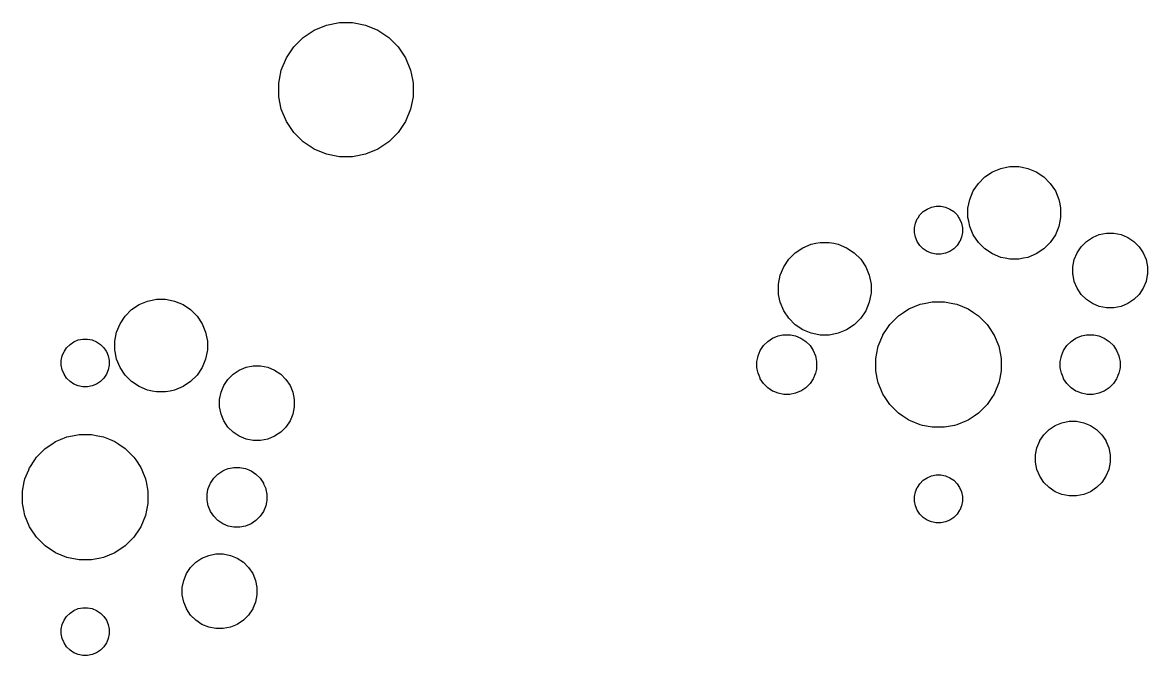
# Model space of a CAD drawing. Extents: x 70 to 347, y -163 to -55.
# Drawn here: x 130.13 to 167.81, y -152.06 to -130.86 of the extents above; entities that cross this region are included whole.
import ezdxf

# ---------------------------------------------------------------- set-up
doc = ezdxf.new("R2010")
doc.units = 0
doc.layers.add('BLACK', color=7, linetype='CONTINUOUS')

msp = doc.modelspace()

# ---------------------------------------------------------------- linework, layer by layer
at = {"layer": 'BLACK', "linetype": 'CONTINUOUS'}
for p, q in [((139.529, -131.36), (139.897, -131.114)), ((139.897, -131.114), (140.307, -130.944)), ((140.307, -130.944), (140.688, -130.868)), ((140.688, -130.868), (140.742, -130.858)), ((140.742, -130.858), (141.185, -130.858)), ((141.185, -130.858), (141.24, -130.868)), ((141.24, -130.868), (141.62, -130.944)), ((141.62, -130.944), (142.03, -131.114)), ((142.03, -131.114), (142.399, -131.36)), ((139.215, -131.674), (139.529, -131.36)), ((142.399, -131.36), (142.712, -131.674)), ((138.969, -132.042), (139.215, -131.674)), ((142.712, -131.674), (142.958, -132.042)), ((138.799, -132.452), (138.969, -132.042)), ((142.958, -132.042), (143.128, -132.452)), ((138.736, -132.767), (138.799, -132.452)), ((143.128, -132.452), (143.191, -132.767)), ((138.713, -132.887), (138.736, -132.767)), ((138.713, -133.33), (138.713, -132.887)), ((143.191, -132.767), (143.215, -132.887)), ((143.215, -132.887), (143.215, -133.33)), ((138.716, -133.345), (138.713, -133.33)), ((138.799, -133.765), (138.716, -133.345)), ((143.212, -133.345), (143.128, -133.765)), ((143.215, -133.33), (143.212, -133.345)), ((138.969, -134.175), (138.799, -133.765)), ((143.128, -133.765), (142.958, -134.175)), ((139.215, -134.544), (138.969, -134.175)), ((142.958, -134.175), (142.712, -134.544)), ((139.529, -134.857), (139.215, -134.544)), ((139.897, -135.104), (139.529, -134.857)), ((142.399, -134.857), (142.03, -135.104)), ((142.712, -134.544), (142.399, -134.857)), ((140.307, -135.273), (139.897, -135.104)), ((142.03, -135.104), (141.62, -135.273)), ((140.688, -135.349), (140.307, -135.273)), ((140.742, -135.36), (140.688, -135.349)), ((141.185, -135.36), (140.742, -135.36)), ((141.24, -135.349), (141.185, -135.36)), ((141.62, -135.273), (141.24, -135.349)), ((162.359, -136.031), (162.613, -135.862)), ((162.613, -135.862), (162.895, -135.745)), ((162.895, -135.745), (163.087, -135.707)), ((163.087, -135.707), (163.195, -135.685)), ((163.195, -135.685), (163.5, -135.685)), ((163.5, -135.685), (163.608, -135.707)), ((163.608, -135.707), (163.8, -135.745)), ((163.8, -135.745), (164.082, -135.862)), ((164.082, -135.862), (164.336, -136.031)), ((161.973, -136.502), (162.143, -136.247)), ((162.143, -136.247), (162.359, -136.031)), ((164.336, -136.031), (164.552, -136.247)), ((164.552, -136.247), (164.722, -136.502)), ((161.856, -136.784), (161.973, -136.502)), ((164.722, -136.502), (164.839, -136.784)), ((160.297, -137.194), (160.428, -137.106)), ((160.428, -137.106), (160.574, -137.046)), ((160.428, -137.106), (160.428, -137.106)), ((160.574, -137.046), (160.729, -137.015)), ((160.729, -137.015), (160.886, -137.015)), ((160.886, -137.015), (161.041, -137.046)), ((161.041, -137.046), (161.187, -137.106)), ((161.187, -137.106), (161.187, -137.106)), ((161.187, -137.106), (161.318, -137.194)), ((161.796, -137.083), (161.826, -136.934)), ((161.796, -137.389), (161.796, -137.083)), ((161.826, -136.934), (161.856, -136.784)), ((164.839, -136.784), (164.869, -136.934)), ((164.869, -136.934), (164.898, -137.083)), ((164.898, -137.083), (164.898, -137.389)), ((160.037, -137.583), (160.098, -137.437)), ((160.098, -137.437), (160.123, -137.399)), ((160.123, -137.399), (160.185, -137.306)), ((160.185, -137.306), (160.297, -137.194)), ((161.318, -137.194), (161.43, -137.306)), ((161.43, -137.306), (161.492, -137.399)), ((161.492, -137.399), (161.517, -137.437)), ((161.517, -137.437), (161.578, -137.583)), ((161.82, -137.51), (161.796, -137.389)), ((161.856, -137.689), (161.82, -137.51)), ((164.874, -137.51), (164.839, -137.689)), ((164.898, -137.389), (164.874, -137.51)), ((160.006, -137.737), (160.037, -137.583)), ((160.006, -137.895), (160.006, -137.737)), ((160.037, -138.05), (160.006, -137.895)), ((161.578, -137.583), (161.608, -137.737)), ((161.608, -137.895), (161.578, -138.05)), ((161.608, -137.737), (161.608, -137.895)), ((161.973, -137.971), (161.856, -137.689)), ((164.839, -137.689), (164.722, -137.971)), ((156.545, -138.285), (156.695, -138.255)), ((156.695, -138.255), (156.845, -138.225)), ((156.845, -138.225), (157.15, -138.225)), ((157.15, -138.225), (157.3, -138.255)), ((157.3, -138.255), (157.45, -138.285)), ((160.097, -138.194), (160.037, -138.05)), ((160.098, -138.196), (160.097, -138.194)), ((160.185, -138.327), (160.098, -138.196)), ((161.517, -138.196), (161.43, -138.327)), ((161.518, -138.194), (161.517, -138.196)), ((161.578, -138.05), (161.518, -138.194)), ((162.143, -138.225), (161.973, -137.971)), ((162.359, -138.441), (162.143, -138.225)), ((164.552, -138.225), (164.336, -138.441)), ((164.722, -137.971), (164.552, -138.225)), ((165.586, -138.369), (165.76, -138.194)), ((165.76, -138.194), (165.965, -138.058)), ((165.965, -138.058), (165.983, -138.05)), ((165.983, -138.05), (166.192, -137.963)), ((166.192, -137.963), (166.434, -137.915)), ((166.434, -137.915), (166.681, -137.915)), ((166.681, -137.915), (166.922, -137.963)), ((166.922, -137.963), (167.131, -138.05)), ((167.131, -138.05), (167.15, -138.058)), ((167.15, -138.058), (167.355, -138.194)), ((167.355, -138.194), (167.529, -138.369)), ((155.793, -138.787), (156.009, -138.571)), ((156.009, -138.571), (156.263, -138.402)), ((156.263, -138.402), (156.545, -138.285)), ((157.45, -138.285), (157.732, -138.402)), ((157.732, -138.402), (157.986, -138.571)), ((157.986, -138.571), (158.202, -138.787)), ((160.297, -138.438), (160.185, -138.327)), ((160.428, -138.526), (160.297, -138.438)), ((160.574, -138.586), (160.428, -138.526)), ((160.428, -138.526), (160.428, -138.526)), ((160.428, -138.526), (160.428, -138.526)), ((160.729, -138.617), (160.574, -138.586)), ((160.886, -138.617), (160.729, -138.617)), ((161.041, -138.586), (160.886, -138.617)), ((161.187, -138.526), (161.041, -138.586)), ((161.318, -138.438), (161.187, -138.526)), ((161.187, -138.526), (161.187, -138.526)), ((161.187, -138.526), (161.187, -138.526)), ((161.43, -138.327), (161.318, -138.438)), ((162.613, -138.611), (162.359, -138.441)), ((162.895, -138.728), (162.613, -138.611)), ((164.082, -138.611), (163.8, -138.728)), ((164.336, -138.441), (164.082, -138.611)), ((165.354, -138.801), (165.449, -138.574)), ((165.449, -138.574), (165.586, -138.369)), ((165.449, -138.574), (165.449, -138.574)), ((167.529, -138.369), (167.666, -138.574)), ((167.666, -138.574), (167.666, -138.574)), ((167.666, -138.574), (167.76, -138.801)), ((155.623, -139.042), (155.793, -138.787)), ((158.202, -138.787), (158.372, -139.042)), ((163.045, -138.757), (162.895, -138.728)), ((163.195, -138.787), (163.045, -138.757)), ((163.5, -138.787), (163.195, -138.787)), ((163.65, -138.757), (163.5, -138.787)), ((163.8, -138.728), (163.65, -138.757)), ((165.306, -139.043), (165.354, -138.801)), ((167.76, -138.801), (167.808, -139.043)), ((155.446, -139.623), (155.506, -139.324)), ((155.506, -139.324), (155.623, -139.042)), ((155.506, -139.324), (155.506, -139.324)), ((158.372, -139.042), (158.489, -139.324)), ((158.489, -139.324), (158.489, -139.324)), ((158.489, -139.324), (158.548, -139.623)), ((165.306, -139.289), (165.306, -139.043)), ((165.313, -139.324), (165.306, -139.289)), ((165.354, -139.531), (165.313, -139.324)), ((167.802, -139.324), (167.76, -139.531)), ((167.808, -139.289), (167.802, -139.324)), ((167.808, -139.043), (167.808, -139.289)), ((155.446, -139.929), (155.446, -139.623)), ((158.548, -139.623), (158.548, -139.929)), ((165.449, -139.759), (165.354, -139.531)), ((165.586, -139.964), (165.449, -139.759)), ((167.666, -139.759), (167.529, -139.964)), ((167.76, -139.531), (167.666, -139.759)), ((134.47, -140.16), (134.62, -140.13)), ((134.62, -140.13), (134.925, -140.13)), ((134.925, -140.13), (135.075, -140.16)), ((155.453, -139.964), (155.446, -139.929)), ((155.506, -140.229), (155.453, -139.964)), ((158.541, -139.964), (158.489, -140.229)), ((158.548, -139.929), (158.541, -139.964)), ((165.76, -140.138), (165.586, -139.964)), ((165.965, -140.275), (165.76, -140.138)), ((167.355, -140.138), (167.15, -140.275)), ((167.529, -139.964), (167.355, -140.138)), ((133.568, -140.692), (133.784, -140.476)), ((133.784, -140.476), (134.038, -140.307)), ((134.038, -140.307), (134.32, -140.19)), ((134.32, -140.19), (134.47, -140.16)), ((135.075, -140.16), (135.225, -140.19)), ((135.225, -140.19), (135.507, -140.307)), ((135.507, -140.307), (135.761, -140.476)), ((135.761, -140.476), (135.977, -140.692)), ((155.623, -140.511), (155.506, -140.229)), ((155.793, -140.765), (155.623, -140.511)), ((158.372, -140.511), (158.202, -140.765)), ((158.489, -140.229), (158.372, -140.511)), ((159.639, -140.57), (159.812, -140.454)), ((159.812, -140.454), (160.195, -140.296)), ((160.195, -140.296), (160.33, -140.269)), ((160.33, -140.269), (160.6, -140.215)), ((160.6, -140.215), (161.014, -140.215)), ((161.014, -140.215), (161.285, -140.269)), ((161.285, -140.269), (161.42, -140.296)), ((161.42, -140.296), (161.803, -140.454)), ((161.803, -140.454), (161.976, -140.57)), ((166.192, -140.369), (165.965, -140.275)), ((165.965, -140.275), (165.965, -140.275)), ((165.965, -140.275), (165.965, -140.275)), ((166.434, -140.417), (166.192, -140.369)), ((166.681, -140.417), (166.434, -140.417)), ((166.922, -140.369), (166.681, -140.417)), ((167.15, -140.275), (166.922, -140.369)), ((167.15, -140.275), (167.15, -140.275)), ((167.15, -140.275), (167.15, -140.275)), ((133.398, -140.947), (133.568, -140.692)), ((135.977, -140.692), (136.147, -140.947)), ((156.009, -140.981), (155.793, -140.765)), ((158.202, -140.765), (157.986, -140.981)), ((159.175, -140.977), (159.468, -140.684)), ((159.468, -140.684), (159.639, -140.57)), ((161.976, -140.57), (162.147, -140.684)), ((162.147, -140.684), (162.439, -140.977)), ((133.221, -141.528), (133.281, -141.229)), ((133.281, -141.229), (133.398, -140.947)), ((133.281, -141.229), (133.281, -141.229)), ((136.147, -140.947), (136.264, -141.229)), ((136.264, -141.229), (136.264, -141.229)), ((136.264, -141.229), (136.323, -141.528)), ((156.263, -141.151), (156.009, -140.981)), ((156.545, -141.268), (156.263, -141.151)), ((156.695, -141.297), (156.545, -141.268)), ((157.45, -141.268), (157.3, -141.297)), ((157.732, -141.151), (157.45, -141.268)), ((157.986, -140.981), (157.732, -141.151)), ((158.949, -141.315), (159.086, -141.111)), ((159.086, -141.111), (159.175, -140.977)), ((162.439, -140.977), (162.529, -141.111)), ((162.529, -141.111), (162.665, -141.315)), ((131.61, -141.751), (131.722, -141.639)), ((131.722, -141.639), (131.853, -141.551)), ((131.853, -141.551), (131.999, -141.491)), ((131.853, -141.551), (131.853, -141.551)), ((131.999, -141.491), (132.154, -141.46)), ((132.154, -141.46), (132.311, -141.46)), ((132.311, -141.46), (132.466, -141.491)), ((132.466, -141.491), (132.612, -141.551)), ((132.612, -141.551), (132.612, -141.551)), ((132.612, -141.551), (132.743, -141.639)), ((132.743, -141.639), (132.855, -141.751)), ((133.221, -141.834), (133.221, -141.528)), ((136.323, -141.528), (136.323, -141.834)), ((154.95, -141.678), (155.089, -141.539)), ((155.089, -141.539), (155.253, -141.429)), ((155.253, -141.429), (155.435, -141.354)), ((155.435, -141.354), (155.6, -141.321)), ((155.6, -141.321), (155.629, -141.315)), ((155.629, -141.315), (155.826, -141.315)), ((155.826, -141.315), (155.855, -141.321)), ((155.855, -141.321), (156.019, -141.354)), ((156.019, -141.354), (156.202, -141.429)), ((156.202, -141.429), (156.365, -141.539)), ((156.365, -141.539), (156.505, -141.678)), ((156.845, -141.327), (156.695, -141.297)), ((157.15, -141.327), (156.845, -141.327)), ((157.3, -141.297), (157.15, -141.327)), ((158.787, -141.703), (158.943, -141.327)), ((158.943, -141.327), (158.946, -141.321)), ((158.946, -141.321), (158.949, -141.315)), ((162.665, -141.315), (162.669, -141.321)), ((162.669, -141.321), (162.672, -141.327)), ((162.672, -141.327), (162.828, -141.703)), ((165.11, -141.678), (165.249, -141.539)), ((165.249, -141.539), (165.413, -141.429)), ((165.413, -141.429), (165.595, -141.354)), ((165.595, -141.354), (165.76, -141.321)), ((165.76, -141.321), (165.789, -141.315)), ((165.789, -141.315), (165.986, -141.315)), ((165.986, -141.315), (166.015, -141.321)), ((166.015, -141.321), (166.179, -141.354)), ((166.179, -141.354), (166.362, -141.429)), ((166.362, -141.429), (166.525, -141.539)), ((166.525, -141.539), (166.665, -141.678)), ((131.431, -142.182), (131.462, -142.028)), ((131.462, -142.028), (131.523, -141.882)), ((131.523, -141.882), (131.535, -141.864)), ((131.535, -141.864), (131.61, -141.751)), ((132.855, -141.751), (132.93, -141.864)), ((132.93, -141.864), (132.942, -141.882)), ((132.942, -141.882), (133.003, -142.028)), ((133.003, -142.028), (133.033, -142.182)), ((133.231, -141.882), (133.221, -141.834)), ((133.281, -142.134), (133.231, -141.882)), ((136.314, -141.882), (136.264, -142.134)), ((136.323, -141.834), (136.314, -141.882)), ((154.754, -142.078), (154.765, -142.024)), ((154.765, -142.024), (154.84, -141.842)), ((154.84, -141.842), (154.95, -141.678)), ((156.505, -141.678), (156.614, -141.842)), ((156.614, -141.842), (156.69, -142.024)), ((156.69, -142.024), (156.701, -142.078)), ((158.706, -142.109), (158.778, -141.751)), ((158.778, -141.751), (158.787, -141.703)), ((162.828, -141.703), (162.837, -141.751)), ((162.837, -141.751), (162.908, -142.109)), ((164.914, -142.078), (164.925, -142.024)), ((164.925, -142.024), (165, -141.842)), ((165, -141.842), (165.11, -141.678)), ((166.665, -141.678), (166.774, -141.842)), ((166.774, -141.842), (166.85, -142.024)), ((166.85, -142.024), (166.861, -142.078)), ((131.431, -142.34), (131.431, -142.182)), ((131.462, -142.495), (131.431, -142.34)), ((133.033, -142.34), (133.003, -142.495)), ((133.033, -142.182), (133.033, -142.34)), ((133.398, -142.416), (133.281, -142.134)), ((133.568, -142.67), (133.398, -142.416)), ((136.147, -142.416), (135.977, -142.67)), ((136.264, -142.134), (136.147, -142.416)), ((137.39, -142.503), (137.617, -142.408)), ((137.617, -142.408), (137.859, -142.36)), ((137.859, -142.36), (138.106, -142.36)), ((138.106, -142.36), (138.347, -142.408)), ((138.347, -142.408), (138.575, -142.503)), ((154.726, -142.218), (154.754, -142.078)), ((154.726, -142.415), (154.726, -142.218)), ((154.737, -142.469), (154.726, -142.415)), ((156.701, -142.078), (156.728, -142.218)), ((156.728, -142.415), (156.718, -142.469)), ((156.728, -142.218), (156.728, -142.415)), ((158.706, -142.523), (158.706, -142.109)), ((162.908, -142.109), (162.908, -142.523)), ((164.886, -142.218), (164.914, -142.078)), ((164.886, -142.415), (164.886, -142.218)), ((164.897, -142.469), (164.886, -142.415)), ((166.861, -142.078), (166.888, -142.218)), ((166.888, -142.415), (166.878, -142.469)), ((166.888, -142.218), (166.888, -142.415)), ((131.523, -142.641), (131.462, -142.495)), ((131.61, -142.772), (131.523, -142.641)), ((131.523, -142.641), (131.523, -142.641)), ((131.722, -142.883), (131.61, -142.772)), ((132.855, -142.772), (132.743, -142.883)), ((132.942, -142.641), (132.855, -142.772)), ((133.003, -142.495), (132.942, -142.641)), ((132.942, -142.641), (132.942, -142.641)), ((133.784, -142.886), (133.568, -142.67)), ((135.977, -142.67), (135.761, -142.886)), ((137.011, -142.814), (137.185, -142.639)), ((137.185, -142.639), (137.39, -142.503)), ((137.39, -142.503), (137.39, -142.503)), ((138.575, -142.503), (138.575, -142.503)), ((138.575, -142.503), (138.78, -142.639)), ((138.78, -142.639), (138.954, -142.814)), ((154.765, -142.608), (154.737, -142.469)), ((154.798, -142.688), (154.765, -142.608)), ((154.831, -142.769), (154.798, -142.688)), ((154.84, -142.79), (154.831, -142.769)), ((154.95, -142.954), (154.84, -142.79)), ((156.614, -142.79), (156.505, -142.954)), ((156.623, -142.769), (156.614, -142.79)), ((156.657, -142.688), (156.623, -142.769)), ((156.69, -142.608), (156.657, -142.688)), ((156.718, -142.469), (156.69, -142.608)), ((158.756, -142.772), (158.706, -142.523)), ((158.787, -142.929), (158.756, -142.772)), ((162.859, -142.772), (162.828, -142.929)), ((162.908, -142.523), (162.859, -142.772)), ((164.925, -142.608), (164.897, -142.469)), ((164.958, -142.688), (164.925, -142.608)), ((164.991, -142.769), (164.958, -142.688)), ((165, -142.79), (164.991, -142.769)), ((165.11, -142.954), (165, -142.79)), ((166.774, -142.79), (166.665, -142.954)), ((166.783, -142.769), (166.774, -142.79)), ((166.817, -142.688), (166.783, -142.769)), ((166.85, -142.608), (166.817, -142.688)), ((166.878, -142.469), (166.85, -142.608)), ((131.853, -142.971), (131.722, -142.883)), ((131.999, -143.031), (131.853, -142.971)), ((131.853, -142.971), (131.853, -142.971)), ((131.853, -142.971), (131.853, -142.971)), ((132.154, -143.062), (131.999, -143.031)), ((132.311, -143.062), (132.154, -143.062)), ((132.466, -143.031), (132.311, -143.062)), ((132.612, -142.971), (132.466, -143.031)), ((132.743, -142.883), (132.612, -142.971)), ((132.612, -142.971), (132.612, -142.971)), ((132.612, -142.971), (132.612, -142.971)), ((134.038, -143.056), (133.784, -142.886)), ((134.32, -143.173), (134.038, -143.056)), ((135.507, -143.056), (135.225, -143.173)), ((135.761, -142.886), (135.507, -143.056)), ((136.779, -143.246), (136.874, -143.019)), ((136.874, -143.019), (137.011, -142.814)), ((136.874, -143.019), (136.874, -143.019)), ((138.954, -142.814), (139.091, -143.019)), ((139.091, -143.019), (139.091, -143.019)), ((139.091, -143.019), (139.185, -143.246)), ((155.089, -143.094), (154.95, -142.954)), ((155.253, -143.203), (155.089, -143.094)), ((156.365, -143.094), (156.202, -143.203)), ((156.505, -142.954), (156.365, -143.094)), ((158.874, -143.138), (158.787, -142.929)), ((158.943, -143.305), (158.874, -143.138)), ((162.741, -143.138), (162.672, -143.305)), ((162.828, -142.929), (162.741, -143.138)), ((165.249, -143.094), (165.11, -142.954)), ((165.413, -143.203), (165.249, -143.094)), ((166.525, -143.094), (166.362, -143.203)), ((166.665, -142.954), (166.525, -143.094)), ((134.47, -143.202), (134.32, -143.173)), ((134.62, -143.232), (134.47, -143.202)), ((134.925, -143.232), (134.62, -143.232)), ((135.075, -143.202), (134.925, -143.232)), ((135.225, -143.173), (135.075, -143.202)), ((136.731, -143.488), (136.779, -143.246)), ((136.731, -143.734), (136.731, -143.488)), ((139.185, -143.246), (139.233, -143.488)), ((139.233, -143.488), (139.233, -143.734)), ((155.297, -143.221), (155.253, -143.203)), ((155.253, -143.203), (155.253, -143.203)), ((155.253, -143.203), (155.253, -143.203)), ((155.435, -143.279), (155.297, -143.221)), ((155.629, -143.317), (155.435, -143.279)), ((155.826, -143.317), (155.629, -143.317)), ((156.019, -143.279), (155.826, -143.317)), ((156.158, -143.221), (156.019, -143.279)), ((156.202, -143.203), (156.158, -143.221)), ((156.202, -143.203), (156.202, -143.203)), ((156.202, -143.203), (156.202, -143.203)), ((158.946, -143.311), (158.943, -143.305)), ((159.021, -143.424), (158.946, -143.311)), ((159.175, -143.656), (159.021, -143.424)), ((162.594, -143.424), (162.439, -143.656)), ((162.669, -143.311), (162.594, -143.424)), ((162.672, -143.305), (162.669, -143.311)), ((165.457, -143.221), (165.413, -143.203)), ((165.413, -143.203), (165.413, -143.203)), ((165.413, -143.203), (165.413, -143.203)), ((165.595, -143.279), (165.457, -143.221)), ((165.789, -143.317), (165.595, -143.279)), ((165.986, -143.317), (165.789, -143.317)), ((166.179, -143.279), (165.986, -143.317)), ((166.318, -143.221), (166.179, -143.279)), ((166.362, -143.203), (166.318, -143.221)), ((166.362, -143.203), (166.362, -143.203)), ((166.362, -143.203), (166.362, -143.203)), ((136.779, -143.976), (136.731, -143.734)), ((139.233, -143.734), (139.185, -143.976)), ((159.468, -143.948), (159.175, -143.656)), ((162.439, -143.656), (162.147, -143.948)), ((136.872, -144.2), (136.779, -143.976)), ((136.874, -144.204), (136.872, -144.2)), ((137.011, -144.409), (136.874, -144.204)), ((139.091, -144.204), (138.954, -144.409)), ((139.092, -144.2), (139.091, -144.204)), ((139.185, -143.976), (139.092, -144.2)), ((159.617, -144.048), (159.468, -143.948)), ((159.812, -144.178), (159.617, -144.048)), ((159.874, -144.204), (159.812, -144.178)), ((159.812, -144.178), (159.812, -144.178)), ((159.812, -144.178), (159.812, -144.178)), ((160.195, -144.336), (159.874, -144.204)), ((161.741, -144.204), (161.42, -144.336)), ((161.803, -144.178), (161.741, -144.204)), ((161.998, -144.048), (161.803, -144.178)), ((161.803, -144.178), (161.803, -144.178)), ((161.803, -144.178), (161.803, -144.178)), ((162.147, -143.948), (161.998, -144.048)), ((164.721, -144.355), (164.942, -144.263)), ((164.942, -144.263), (165.184, -144.215)), ((165.184, -144.215), (165.431, -144.215)), ((165.431, -144.215), (165.672, -144.263)), ((165.672, -144.263), (165.894, -144.355)), ((131.808, -144.703), (132.025, -144.66)), ((132.025, -144.66), (132.439, -144.66)), ((132.439, -144.66), (132.657, -144.703)), ((137.185, -144.583), (137.011, -144.409)), ((137.39, -144.72), (137.185, -144.583)), ((138.78, -144.583), (138.575, -144.72)), ((138.954, -144.409), (138.78, -144.583)), ((160.274, -144.352), (160.195, -144.336)), ((160.6, -144.417), (160.274, -144.352)), ((161.014, -144.417), (160.6, -144.417)), ((161.341, -144.352), (161.014, -144.417)), ((161.42, -144.336), (161.341, -144.352)), ((164.206, -144.862), (164.336, -144.669)), ((164.336, -144.669), (164.51, -144.494)), ((164.51, -144.494), (164.715, -144.358)), ((164.715, -144.358), (164.721, -144.355)), ((165.894, -144.355), (165.9, -144.358)), ((165.9, -144.358), (166.105, -144.494)), ((166.105, -144.494), (166.279, -144.669)), ((166.279, -144.669), (166.408, -144.862)), ((130.893, -145.129), (131.111, -144.983)), ((131.111, -144.983), (131.237, -144.899)), ((131.237, -144.899), (131.402, -144.831)), ((131.237, -144.899), (131.237, -144.899)), ((131.402, -144.831), (131.62, -144.741)), ((131.62, -144.741), (131.808, -144.703)), ((132.657, -144.703), (132.845, -144.741)), ((132.845, -144.741), (133.063, -144.831)), ((133.063, -144.831), (133.228, -144.899)), ((133.228, -144.899), (133.228, -144.899)), ((133.228, -144.899), (133.353, -144.983)), ((133.353, -144.983), (133.572, -145.129)), ((137.617, -144.814), (137.39, -144.72)), ((137.39, -144.72), (137.39, -144.72)), ((137.39, -144.72), (137.39, -144.72)), ((137.859, -144.862), (137.617, -144.814)), ((138.106, -144.862), (137.859, -144.862)), ((138.347, -144.814), (138.106, -144.862)), ((138.575, -144.72), (138.347, -144.814)), ((138.575, -144.72), (138.575, -144.72)), ((138.575, -144.72), (138.575, -144.72)), ((164.104, -145.101), (164.199, -144.874)), ((164.199, -144.874), (164.206, -144.862)), ((166.408, -144.862), (166.416, -144.874)), ((166.416, -144.874), (166.51, -145.101)), ((130.541, -145.511), (130.6, -145.422)), ((130.6, -145.422), (130.893, -145.129)), ((133.572, -145.129), (133.864, -145.422)), ((133.864, -145.422), (133.924, -145.511)), ((164.056, -145.343), (164.104, -145.101)), ((164.056, -145.589), (164.056, -145.343)), ((166.51, -145.101), (166.558, -145.343)), ((166.558, -145.343), (166.558, -145.589)), ((130.338, -145.845), (130.371, -145.766)), ((130.371, -145.766), (130.372, -145.764)), ((130.372, -145.764), (130.541, -145.511)), ((133.924, -145.511), (134.093, -145.764)), ((134.093, -145.764), (134.094, -145.766)), ((134.094, -145.766), (134.127, -145.845)), ((136.909, -145.845), (137.02, -145.799)), ((137.02, -145.799), (137.153, -145.772)), ((137.153, -145.772), (137.214, -145.76)), ((137.214, -145.76), (137.411, -145.76)), ((137.411, -145.76), (137.471, -145.772)), ((137.471, -145.772), (137.604, -145.799)), ((137.604, -145.799), (137.716, -145.845)), ((164.104, -145.831), (164.056, -145.589)), ((166.558, -145.589), (166.51, -145.831)), ((130.192, -146.25), (130.212, -146.148)), ((130.212, -146.148), (130.338, -145.845)), ((134.127, -145.845), (134.253, -146.148)), ((134.253, -146.148), (134.273, -146.25)), ((136.426, -146.286), (136.535, -146.123)), ((136.535, -146.123), (136.674, -145.984)), ((136.674, -145.984), (136.838, -145.874)), ((136.838, -145.874), (136.909, -145.845)), ((136.838, -145.874), (136.838, -145.874)), ((137.716, -145.845), (137.787, -145.874)), ((137.787, -145.874), (137.787, -145.874)), ((137.787, -145.874), (137.95, -145.984)), ((137.95, -145.984), (138.09, -146.123)), ((138.09, -146.123), (138.199, -146.286)), ((160.297, -146.194), (160.428, -146.106)), ((160.428, -146.106), (160.574, -146.046)), ((160.428, -146.106), (160.428, -146.106)), ((160.574, -146.046), (160.729, -146.015)), ((160.729, -146.015), (160.886, -146.015)), ((160.886, -146.015), (161.041, -146.046)), ((161.041, -146.046), (161.187, -146.106)), ((161.187, -146.106), (161.187, -146.106)), ((161.187, -146.106), (161.318, -146.194)), ((164.198, -146.057), (164.104, -145.831)), ((164.199, -146.059), (164.198, -146.057)), ((164.336, -146.264), (164.199, -146.059)), ((166.416, -146.059), (166.279, -146.264)), ((166.417, -146.057), (166.416, -146.059)), ((166.51, -145.831), (166.417, -146.057)), ((130.131, -146.554), (130.192, -146.25)), ((130.131, -146.968), (130.131, -146.554)), ((134.273, -146.25), (134.333, -146.554)), ((134.333, -146.554), (134.333, -146.968)), ((136.311, -146.663), (136.343, -146.503)), ((136.343, -146.503), (136.35, -146.469)), ((136.35, -146.469), (136.418, -146.306)), ((136.418, -146.306), (136.425, -146.287)), ((136.425, -146.287), (136.426, -146.286)), ((138.199, -146.286), (138.199, -146.287)), ((138.199, -146.287), (138.207, -146.306)), ((138.207, -146.306), (138.275, -146.469)), ((138.275, -146.469), (138.282, -146.503)), ((138.282, -146.503), (138.313, -146.663)), ((160.037, -146.583), (160.098, -146.437)), ((160.098, -146.437), (160.1, -146.434)), ((160.1, -146.434), (160.185, -146.306)), ((160.185, -146.306), (160.297, -146.194)), ((161.318, -146.194), (161.43, -146.306)), ((161.43, -146.306), (161.515, -146.434)), ((161.515, -146.434), (161.517, -146.437)), ((161.517, -146.437), (161.578, -146.583)), ((164.51, -146.438), (164.336, -146.264)), ((164.715, -146.575), (164.51, -146.438)), ((166.105, -146.438), (165.9, -146.575)), ((166.279, -146.264), (166.105, -146.438)), ((136.311, -146.86), (136.311, -146.663)), ((136.324, -146.922), (136.311, -146.86)), ((136.35, -147.053), (136.324, -146.922)), ((138.301, -146.922), (138.275, -147.053)), ((138.313, -146.86), (138.301, -146.922)), ((138.313, -146.663), (138.313, -146.86)), ((160.006, -146.737), (160.037, -146.583)), ((160.006, -146.895), (160.006, -146.737)), ((160.037, -147.05), (160.006, -146.895)), ((161.578, -146.583), (161.608, -146.737)), ((161.608, -146.895), (161.578, -147.05)), ((161.608, -146.737), (161.608, -146.895)), ((164.942, -146.669), (164.715, -146.575)), ((164.715, -146.575), (164.715, -146.575)), ((164.715, -146.575), (164.715, -146.575)), ((165.184, -146.717), (164.942, -146.669)), ((165.431, -146.717), (165.184, -146.717)), ((165.672, -146.669), (165.431, -146.717)), ((165.9, -146.575), (165.672, -146.669)), ((165.9, -146.575), (165.9, -146.575)), ((165.9, -146.575), (165.9, -146.575)), ((130.177, -147.196), (130.131, -146.968)), ((130.212, -147.374), (130.177, -147.196)), ((134.288, -147.196), (134.253, -147.374)), ((134.333, -146.968), (134.288, -147.196)), ((136.425, -147.235), (136.35, -147.053)), ((136.535, -147.399), (136.425, -147.235)), ((138.199, -147.235), (138.09, -147.399)), ((138.275, -147.053), (138.199, -147.235)), ((160.095, -147.189), (160.037, -147.05)), ((160.098, -147.196), (160.095, -147.189)), ((160.185, -147.327), (160.098, -147.196)), ((161.517, -147.196), (161.43, -147.327)), ((161.52, -147.189), (161.517, -147.196)), ((161.578, -147.05), (161.52, -147.189)), ((130.371, -147.756), (130.212, -147.374)), ((134.253, -147.374), (134.094, -147.756)), ((136.674, -147.539), (136.535, -147.399)), ((136.838, -147.648), (136.674, -147.539)), ((137.02, -147.724), (136.838, -147.648)), ((137.787, -147.648), (137.604, -147.724)), ((137.95, -147.539), (137.787, -147.648)), ((138.09, -147.399), (137.95, -147.539)), ((160.297, -147.438), (160.185, -147.327)), ((160.428, -147.526), (160.297, -147.438)), ((160.574, -147.586), (160.428, -147.526)), ((160.428, -147.526), (160.428, -147.526)), ((160.428, -147.526), (160.428, -147.526)), ((160.729, -147.617), (160.574, -147.586)), ((160.886, -147.617), (160.729, -147.617)), ((161.041, -147.586), (160.886, -147.617)), ((161.187, -147.526), (161.041, -147.586)), ((161.318, -147.438), (161.187, -147.526)), ((161.187, -147.526), (161.187, -147.526)), ((161.187, -147.526), (161.187, -147.526)), ((161.43, -147.327), (161.318, -147.438)), ((130.412, -147.819), (130.371, -147.756)), ((130.6, -148.101), (130.412, -147.819)), ((134.053, -147.819), (133.864, -148.101)), ((134.094, -147.756), (134.053, -147.819)), ((137.214, -147.762), (137.02, -147.724)), ((137.411, -147.762), (137.214, -147.762)), ((137.604, -147.724), (137.411, -147.762)), ((130.893, -148.393), (130.6, -148.101)), ((130.6, -148.101), (130.6, -148.101)), ((131.237, -148.623), (130.893, -148.393)), ((133.572, -148.393), (133.228, -148.623)), ((133.864, -148.101), (133.572, -148.393)), ((131.62, -148.781), (131.237, -148.623)), ((131.726, -148.803), (131.62, -148.781)), ((132.025, -148.862), (131.726, -148.803)), ((132.739, -148.803), (132.439, -148.862)), ((132.845, -148.781), (132.739, -148.803)), ((133.228, -148.623), (132.845, -148.781)), ((135.935, -148.939), (136.14, -148.803)), ((136.14, -148.803), (136.367, -148.708)), ((136.14, -148.803), (136.14, -148.803)), ((136.367, -148.708), (136.609, -148.66)), ((136.609, -148.66), (136.856, -148.66)), ((136.856, -148.66), (137.097, -148.708)), ((137.097, -148.708), (137.325, -148.803)), ((137.325, -148.803), (137.325, -148.803)), ((137.325, -148.803), (137.53, -148.939)), ((132.439, -148.862), (132.025, -148.862)), ((135.624, -149.318), (135.761, -149.114)), ((135.761, -149.114), (135.935, -148.939)), ((137.53, -148.939), (137.704, -149.114)), ((137.704, -149.114), (137.84, -149.318)), ((135.481, -149.788), (135.529, -149.546)), ((135.529, -149.546), (135.624, -149.319)), ((135.624, -149.319), (135.624, -149.318)), ((137.84, -149.318), (137.841, -149.319)), ((137.841, -149.319), (137.935, -149.546)), ((137.935, -149.546), (137.983, -149.788)), ((135.481, -150.034), (135.481, -149.788)), ((137.983, -149.788), (137.983, -150.034)), ((135.529, -150.276), (135.481, -150.034)), ((135.618, -150.491), (135.529, -150.276)), ((137.935, -150.276), (137.846, -150.491)), ((137.983, -150.034), (137.935, -150.276)), ((131.61, -150.751), (131.722, -150.639)), ((131.722, -150.639), (131.853, -150.551)), ((131.853, -150.551), (131.999, -150.491)), ((131.853, -150.551), (131.853, -150.551)), ((131.999, -150.491), (132.154, -150.46)), ((132.154, -150.46), (132.311, -150.46)), ((132.311, -150.46), (132.466, -150.491)), ((132.466, -150.491), (132.612, -150.551)), ((132.612, -150.551), (132.612, -150.551)), ((132.612, -150.551), (132.743, -150.639)), ((132.743, -150.639), (132.855, -150.751)), ((135.624, -150.504), (135.618, -150.491)), ((135.761, -150.709), (135.624, -150.504)), ((137.841, -150.504), (137.704, -150.709)), ((137.846, -150.491), (137.841, -150.504)), ((131.431, -151.182), (131.462, -151.028)), ((131.462, -151.028), (131.523, -150.882)), ((131.523, -150.882), (131.61, -150.751)), ((131.523, -150.882), (131.523, -150.882)), ((132.855, -150.751), (132.942, -150.882)), ((132.942, -150.882), (132.942, -150.882)), ((132.942, -150.882), (133.003, -151.028)), ((133.003, -151.028), (133.033, -151.182)), ((135.935, -150.883), (135.761, -150.709)), ((136.14, -151.02), (135.935, -150.883)), ((136.367, -151.114), (136.14, -151.02)), ((136.14, -151.02), (136.14, -151.02)), ((136.14, -151.02), (136.14, -151.02)), ((137.325, -151.02), (137.097, -151.114)), ((137.53, -150.883), (137.325, -151.02)), ((137.325, -151.02), (137.325, -151.02)), ((137.325, -151.02), (137.325, -151.02)), ((137.704, -150.709), (137.53, -150.883)), ((131.431, -151.34), (131.431, -151.182)), ((131.462, -151.495), (131.431, -151.34)), ((133.033, -151.34), (133.003, -151.495)), ((133.033, -151.182), (133.033, -151.34)), ((136.609, -151.162), (136.367, -151.114)), ((136.856, -151.162), (136.609, -151.162)), ((137.097, -151.114), (136.856, -151.162)), ((131.511, -151.613), (131.462, -151.495)), ((131.523, -151.641), (131.511, -151.613)), ((131.61, -151.772), (131.523, -151.641)), ((131.722, -151.883), (131.61, -151.772)), ((132.855, -151.772), (132.743, -151.883)), ((132.942, -151.641), (132.855, -151.772)), ((132.954, -151.613), (132.942, -151.641)), ((133.003, -151.495), (132.954, -151.613)), ((131.853, -151.971), (131.722, -151.883)), ((131.999, -152.031), (131.853, -151.971)), ((131.853, -151.971), (131.853, -151.971)), ((131.853, -151.971), (131.853, -151.971)), ((132.154, -152.062), (131.999, -152.031)), ((132.311, -152.062), (132.154, -152.062)), ((132.466, -152.031), (132.311, -152.062)), ((132.612, -151.971), (132.466, -152.031)), ((132.743, -151.883), (132.612, -151.971)), ((132.612, -151.971), (132.612, -151.971)), ((132.612, -151.971), (132.612, -151.971))]:
    msp.add_line(p, q, dxfattribs=at)

doc.saveas('drawing.dxf')
